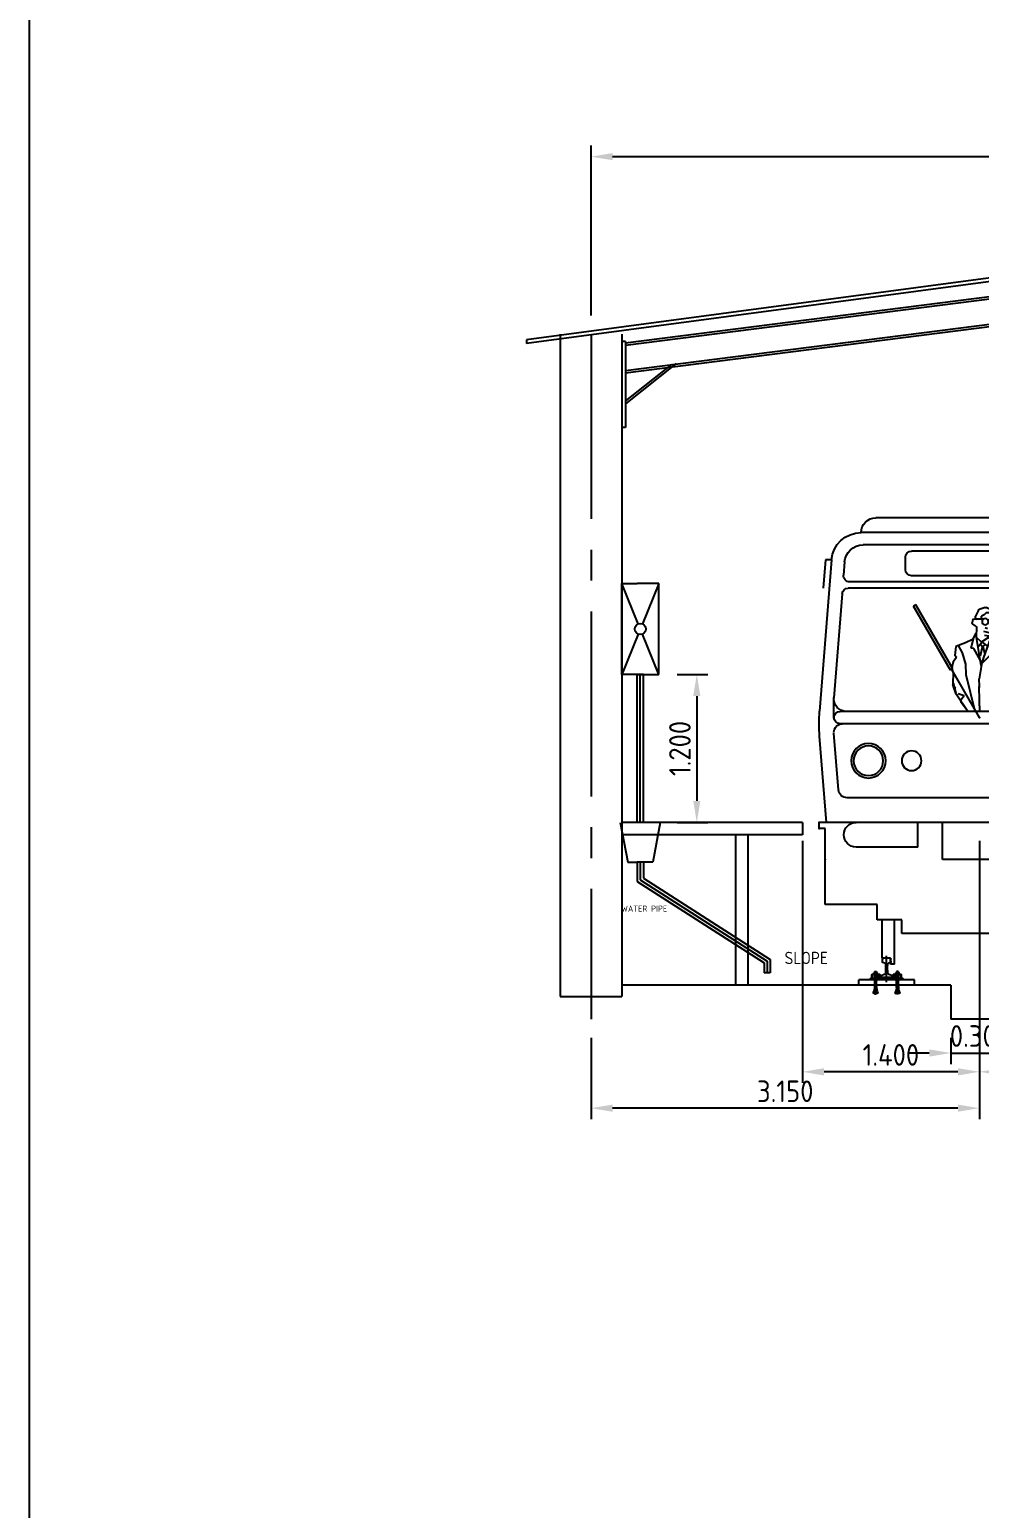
# Model space of a CAD drawing. Extents: x -17.4 to 61.4, y -22.6 to 16.1.
# Drawn here: x -17.44 to -9.74, y -3.27 to 8.72 of the extents above; entities that cross this region are included whole.
import ezdxf

# ---------------------------------------------------------------- set-up
doc = ezdxf.new("R2010")
doc.units = 0
doc.header["$LTSCALE"] = 2
for name, pattern in [('AXES', [2, 1.25, -0.25, 0.25, -0.25]), ('CACHE', [0.375, 0.25, -0.125]), ('CENTER2', [1.125, 0.75, -0.125, 0.125, -0.125])]:
    doc.linetypes.add(name, pattern=pattern)
doc.layers.get('0').update_dxf_attribs({"linetype": 'CONTINUOUS'})
for name, color, linetype in [('21', 7, 'CONTINUOUS'), ('22', 1, 'CONTINUOUS'), ('255', 7, 'CONTINUOUS'), ('26', 110, 'CONTINUOUS'), ('CHARPENTE-METAL', 80, 'CONTINUOUS')]:
    doc.layers.add(name, color=color, linetype=linetype)
doc.styles.add('DIM', font='isocp.shx')
doc.styles.get("Standard").update_dxf_attribs({"font": 'isocp.shx'})
doc.dimstyles.new('SYSTRA50', dxfattribs={"dimscale": 0.05, "dimtxt": 3.5, "dimasz": 3.5, "dimexe": 1.8, "dimexo": 3, "dimgap": 1, "dimtad": 1, "dimdec": 3, "dimzin": 0, "dimdsep": 46, "dimtxsty": 'Standard', "dimcen": 1, "dimclrd": 10, "dimclre": 10, "dimclrt": 50, "dimadec": 0, "dimazin": 0, "dimtfac": 1, "dimtdec": 3, "dimtix": 1, "dimtmove": 2, "dimatfit": 3, "dimfxl": 1, "dimtolj": 1, "dimtzin": 0, "dimarcsym": 0})

# ---------------------------------------------------------------- blocks, each defined once
blk = doc.blocks.new('*D16')
at = {"color": 10, "lineweight": -2, "transparency": 16777216}
for p, q in [((-12.889, 6.401), (-12.889, 7.779)), ((-12.714, 7.689), (4.236, 7.689)), ((4.411, 6.401), (4.411, 7.779))]:
    blk.add_line(p, q, dxfattribs=at)
at = {"color": 10, "transparency": 16777216}
for points in [[(-12.714, 7.718), (-12.714, 7.66), (-12.889, 7.689)], [(4.236, 7.718), (4.236, 7.66), (4.411, 7.689)]]:
    blk.add_solid(points, dxfattribs=at)
at = {"color": 50, "transparency": 16777216, "insert": (-4.239, 7.827), "char_height": 0.175, "attachment_point": 5}
blk.add_mtext('\\A1;CLEANING TRACKS ON CONCRETE SLAB', dxfattribs=at)
blk = doc.blocks.new('METRO_FACE')
at = {"color": 7, "linetype": 'Continuous'}
for p, q in [((-0.84, 3.57), (0.84, 3.57)), ((-0.96, 3.45), (0, 3.45)), ((-0.96, 3.45), (0, 3.45)), ((0, 3.45), (0.96, 3.45)), ((0, 3.45), (0.96, 3.45)), ((-0.943671, 3.35), (0.943671, 3.35)), ((-0.943671, 3.35), (0.943671, 3.35)), ((-0.6, 3.15), (-0.6, 3.25)), ((-0.55, 3.3), (0.55, 3.3)), ((0.6, 3.15), (0.6, 3.25)), ((-1.295993, 2.001997), (-1.199453, 3.228652)), ((-1.295993, 2.001997), (-1.199453, 3.228652)), ((-1.267603, 3), (-1.249607, 3.228652)), ((-1.267603, 3), (-1.249607, 3.228652)), ((-1.249607, 3.228652), (-1.199453, 3.228652)), ((-1.249607, 3.228652), (-1.199453, 3.228652)), ((-1.101696, 3.103923), (-1.093208, 3.211769)), ((1.093208, 3.211769), (1.101696, 3.103923)), ((1.199453, 3.228652), (1.295993, 2.001997)), ((1.199453, 3.228652), (1.249607, 3.228652)), ((1.199453, 3.228652), (1.295993, 2.001997)), ((1.199453, 3.228652), (1.249607, 3.228652)), ((1.249607, 3.228652), (1.267603, 3)), ((1.249607, 3.228652), (1.267603, 3)), ((-1.063655, 3), (1.063655, 3)), ((-1.05185, 3.05), (1.05185, 3.05)), ((-0.55, 3.1), (0.55, 3.1)), ((-1.18, 2.108977), (-1.113501, 2.953923)), ((1.113501, 2.953923), (1.18, 2.108977)), ((-0.149497, 2.760006), (-0.105562, 2.814755)), ((-0.149497, 2.760006), (-0.13596, 2.723116)), ((-0.139426, 2.772556), (-0.091036, 2.799676)), ((-0.102416, 2.817348), (-0.053898, 2.842851)), ((-0.091036, 2.799676), (-0.054149, 2.799676)), ((-0.054149, 2.799676), (-0.039534, 2.782277)), ((-0.045809, 2.843391), (0.003202, 2.82546)), ((-0.039534, 2.782277), (-0.017959, 2.773229)), ((-0.018655, 2.74887), (-0.017959, 2.773229)), ((0.00884, 2.820273), (0.031518, 2.771335)), ((0.023104, 2.746086), (0.031389, 2.762658)), ((0.21634, 2.344711), (0.51634, 2.864327)), ((0.21634, 2.344711), (0.51634, 2.864327)), ((0.23366, 2.334711), (0.53366, 2.854327)), ((0.23366, 2.334711), (0.53366, 2.854327)), ((0.51634, 2.864327), (0.53366, 2.854327)), ((0.51634, 2.864327), (0.53366, 2.854327)), ((-0.121658, 2.684145), (-0.095907, 2.606196)), ((-0.105137, 2.732199), (-0.069151, 2.742276)), ((-0.077812, 2.637515), (-0.035358, 2.64865)), ((-0.064589, 2.668834), (-0.046493, 2.677185)), ((-0.035358, 2.746782), (0.038415, 2.751654)), ((-0.018655, 2.74887), (0.024496, 2.746782)), ((0.023104, 2.746086), (0.043405, 2.749391)), ((0.024668, 2.683017), (0.027279, 2.602716)), ((0.02879, 2.691437), (0.054861, 2.71035)), ((0.054838, 2.741375), (0.058815, 2.720299)), ((-0.237076, 2.449578), (-0.222461, 2.523351)), ((-0.229534, 2.368174), (-0.218398, 2.529639)), ((-0.218398, 2.529639), (-0.152977, 2.549127)), ((-0.152977, 2.549127), (-0.124442, 2.576269)), ((-0.125834, 2.503193), (-0.125834, 2.573486)), ((-0.124442, 2.576269), (-0.091036, 2.583229)), ((-0.095907, 2.606196), (-0.04023, 2.615244)), ((-0.091036, 2.583229), (-0.062667, 2.611598)), ((-0.08818, 2.586085), (-0.057629, 2.503889)), ((-0.073636, 2.600628), (-0.020125, 2.563432)), ((-0.06707, 2.52929), (-0.020125, 2.563432)), ((-0.047189, 2.543559), (-0.033778, 2.529685)), ((-0.044862, 2.469303), (-0.030001, 2.525777)), ((-0.02254, 2.519799), (-0.005671, 2.446699)), ((-0.021717, 2.562274), (0.010576, 2.523376)), ((-0.019115, 2.529992), (-0.006602, 2.544068)), ((-0.018833, 2.5588), (0.027279, 2.602716)), ((-0.01496, 2.372812), (0.023712, 2.599319)), ((0.027975, 2.634731), (0.055814, 2.583925)), ((0.048798, 2.596729), (0.069734, 2.51224)), ((0.055814, 2.583925), (0.112188, 2.556782)), ((0.112188, 2.556782), (0.192224, 2.52616)), ((0.138635, 2.474658), (0.168577, 2.535207)), ((0.192224, 2.52616), (0.200576, 2.453083)), ((-0.253779, 2.292985), (-0.234292, 2.446794)), ((-0.125834, 2.503193), (-0.08686, 2.515024)), ((-0.105651, 2.47605), (-0.08686, 2.515024)), ((-0.105651, 2.47605), (-0.016567, 2.386269)), ((-0.057629, 2.503889), (-0.019351, 2.400189)), ((-0.019351, 2.400189), (-0.007519, 2.326416)), ((-0.008181, 2.412518), (0.044679, 2.510848)), ((0.044679, 2.510848), (0.069734, 2.51224)), ((0.110796, 2.38279), (0.138635, 2.474658)), ((0.185961, 2.438467), (0.200576, 2.453083)), ((0.185961, 2.438467), (0.213104, 2.402277)), ((0.213104, 2.402277), (0.224239, 2.356343)), ((-0.264219, 2.248443), (-0.251691, 2.288809)), ((-0.245541, 2.290921), (-0.229534, 2.368174)), ((-0.173047, 2.323607), (-0.170959, 2.379981)), ((-0.173047, 2.323607), (-0.162607, 2.263754)), ((-0.009493, 2.327783), (0.003034, 2.265146)), ((0, 1.95), (0.225, 2.339711)), ((0, 1.95), (0.225, 2.339711)), ((0.035393, 2), (0.108012, 2.297185)), ((0.108012, 2.297185), (0.110796, 2.38279)), ((0.2138, 2.319456), (0.224239, 2.356343)), ((0.2138, 2.319456), (0.216583, 2.219236)), ((0.21634, 2.344711), (0.23366, 2.334711)), ((0.21634, 2.344711), (0.23366, 2.334711)), ((-0.333816, 2.125256), (-0.32616, 2.17467)), ((-0.32616, 2.17467), (-0.305281, 2.212252)), ((-0.305281, 2.212252), (-0.276746, 2.242179)), ((-0.276746, 2.242179), (-0.264219, 2.248443)), ((-0.240556, 2.109248), (-0.185574, 2.181629)), ((-0.209241, 2), (-0.181592, 2.206107)), ((-0.185574, 2.181629), (-0.180702, 2.229651)), ((-0.180702, 2.229651), (-0.162607, 2.263754)), ((-0.000559, 2.088394), (0.000788, 2.201537)), ((-0.000446, 2.194853), (0.00025, 2.203901)), ((0.00025, 2.203901), (0.003034, 2.265146)), ((0.188162, 2.139871), (0.215305, 2.217124)), ((0.188858, 2.148223), (0.209737, 2.229651)), ((0.193616, 2.18583), (0.216583, 2.219236)), ((-1.18, 1.95), (-1.18, 2.108977)), ((-1.18, 1.95), (-1.18, 2.108977)), ((-0.37975, 2.038955), (-0.360263, 2.075842)), ((-0.37975, 2.038955), (-0.331032, 2.016684)), ((-0.360263, 2.075842), (-0.333816, 2.125256)), ((-0.331032, 2.016684), (-0.278138, 2.045219)), ((-0.278138, 2.045219), (-0.240556, 2.109248)), ((-0.003322, 2), (-0.000559, 2.088394)), ((0.092992, 2), (0.188162, 2.139871)), ((0.096294, 2.004853), (0.147796, 2.073058)), ((0.124133, 2.126648), (0.155452, 2.138479)), ((0.124133, 2.126648), (0.151276, 2.091849)), ((0.147796, 2.073058), (0.151276, 2.091849)), ((0.155452, 2.138479), (0.173547, 2.141959)), ((1.18, 1.95), (1.18, 2.108977)), ((1.18, 1.95), (1.18, 2.108977)), ((-1.13, 2), (-0.65, 2)), ((-1.13, 2), (-0.65, 2)), ((-0.65, 2), (-0.25, 2)), ((-0.65, 2), (-0.25, 2)), ((-0.41129, 2), (-0.372094, 2.034084)), ((-0.41129, 2), (0.092992, 2)), ((-0.347039, 2), (-0.347039, 2.021556)), ((-0.25, 2), (0, 2)), ((-0.25, 2), (0, 2)), ((0, 2), (1.13, 2)), ((0, 2), (1.13, 2)), ((-1.179784, 1.824508), (-1.143581, 1.364508)), ((-1.179784, 1.824508), (-1.143581, 1.364508)), ((-1.11, 1.9), (0, 1.9)), ((-1.11, 1.9), (0, 1.9)), ((0, 1.9), (1.13, 1.9)), ((0, 1.9), (1.13, 1.9)), ((1.143581, 1.364508), (1.179784, 1.824508)), ((1.143581, 1.364508), (1.179784, 1.824508)), ((-1.295993, 1.798003), (-1.241058, 1.1)), ((-1.295993, 1.798003), (-1.241058, 1.1)), ((1.241058, 1.1), (1.295993, 1.798003)), ((1.241058, 1.1), (1.295993, 1.798003)), ((-1.073797, 1.3), (0, 1.3)), ((-1.073797, 1.3), (0, 1.3)), ((0, 1.3), (1.073797, 1.3)), ((0, 1.3), (1.073797, 1.3)), ((-1.3, 1.05), (-1.3, 1.1)), ((-1.3, 1.1), (0, 1.1)), ((-1.3, 1.05), (-1.3, 1.1)), ((-1.3, 1.1), (0, 1.1)), ((-1, 1.1), (-0.5, 1.1)), ((-1, 1.1), (-0.5, 1.1)), ((-1, 1.1), (-0.5, 1.1)), ((-1, 1.1), (-0.5, 1.1)), ((-0.5, 0.9), (-0.5, 1.1)), ((-0.5, 0.9), (-0.5, 1.1)), ((-0.3, 0.8), (-0.3, 1.1)), ((-0.3, 1.1), (0.3, 1.1)), ((-0.3, 0.8), (-0.3, 1.1)), ((-0.3, 1.1), (0.3, 1.1)), ((0, 1.1), (1.3, 1.1)), ((0, 1.1), (1.3, 1.1)), ((0.3, 0.8), (0.3, 1.1)), ((0.3, 0.8), (0.3, 1.1)), ((0.5, 0.9), (0.5, 1.1)), ((0.5, 1.1), (1, 1.1)), ((0.5, 1.1), (1, 1.1)), ((0.5, 0.9), (0.5, 1.1)), ((0.5, 1.1), (1, 1.1)), ((0.5, 1.1), (1, 1.1)), ((1.3, 1.05), (1.3, 1.1)), ((1.3, 1.05), (1.3, 1.1)), ((-1.3, 1.05), (-1.25, 1.05)), ((-1.3, 1.05), (-1.25, 1.05)), ((-1.25, 0.8), (-1.25, 1.05)), ((-1.25, 0.8), (-1.25, 1.05)), ((1.25, 1.05), (1.3, 1.05)), ((1.25, 0.8), (1.25, 1.05)), ((1.25, 1.05), (1.3, 1.05)), ((1.25, 0.8), (1.25, 1.05)), ((-1, 0.9), (-0.5, 0.9)), ((-1, 0.9), (-0.5, 0.9)), ((0.5, 0.9), (1, 0.9)), ((0.5, 0.9), (1, 0.9)), ((-1.25, 0.435), (-1.25, 0.8)), ((-1.25, 0.435), (-1.25, 0.8)), ((-0.3, 0.8), (0, 0.8)), ((-0.3, 0.8), (0, 0.8)), ((0, 0.8), (0.3, 0.8)), ((0, 0.8), (0.3, 0.8)), ((1.25, 0.435), (1.25, 0.8)), ((1.25, 0.435), (1.25, 0.8)), ((-1.25, 0.435), (-0.83, 0.435)), ((-1.25, 0.435), (-0.83, 0.435)), ((-0.83, 0.31), (-0.83, 0.435)), ((-0.83, 0.31), (-0.83, 0.435)), ((0.83, 0.31), (0.83, 0.435)), ((0.83, 0.435), (1.25, 0.435)), ((0.83, 0.31), (0.83, 0.435)), ((0.83, 0.435), (1.25, 0.435)), ((-0.83, 0.31), (-0.63, 0.31)), ((-0.83, 0.31), (-0.63, 0.31)), ((-0.79, 0), (-0.79, 0.31)), ((-0.79, 0), (-0.79, 0.31)), ((-0.69, -0.05), (-0.69, 0.31)), ((-0.69, -0.05), (-0.69, 0.31)), ((-0.63, 0.2), (-0.63, 0.31)), ((-0.63, 0.2), (-0.63, 0.31)), ((0.63, 0.2), (0.63, 0.31)), ((0.63, 0.31), (0.83, 0.31)), ((0.63, 0.2), (0.63, 0.31)), ((0.63, 0.31), (0.83, 0.31)), ((0.69, -0.05), (0.69, 0.31)), ((0.69, -0.05), (0.69, 0.31)), ((0.79, 0), (0.79, 0.31)), ((0.79, 0), (0.79, 0.31)), ((-0.63, 0.2), (0, 0.2)), ((-0.63, 0.2), (0, 0.2)), ((0, 0.2), (0.63, 0.2)), ((0, 0.2), (0.63, 0.2)), ((-0.79, 0), (-0.72, 0)), ((-0.79, 0), (-0.72, 0)), ((-0.72, -0.05), (-0.72, 0)), ((-0.72, -0.05), (-0.72, 0)), ((0.72, -0.05), (0.72, 0)), ((0.72, 0), (0.79, 0)), ((0.72, -0.05), (0.72, 0)), ((0.72, 0), (0.79, 0)), ((-0.72, -0.05), (-0.69, -0.05)), ((-0.72, -0.05), (-0.69, -0.05)), ((0.69, -0.05), (0.72, -0.05)), ((0.69, -0.05), (0.72, -0.05))]:
    blk.add_line(p, q, dxfattribs=at)
for centre, radius in [((-0.114699, 2.707808), 0.026198), ((-0.047189, 2.727991), 0.026198), ((-0.9, 1.6), 0.14), ((-0.9, 1.6), 0.14), ((-0.9, 1.6), 0.12), ((-0.9, 1.6), 0.12), ((-0.55, 1.6), 0.08), ((-0.55, 1.6), 0.08), ((0.55, 1.6), 0.08), ((0.55, 1.6), 0.08), ((0.9, 1.6), 0.14), ((0.9, 1.6), 0.14), ((0.9, 1.6), 0.12), ((0.9, 1.6), 0.12)]:
    blk.add_circle(centre, radius, dxfattribs=at)
for centre, radius, start, end in [((-0.84, 3.45), 0.12, 90, 180), ((-0.84, 3.45), 0.12, 90, 180), ((0.84, 3.45), 0.12, 0, 90), ((0.84, 3.45), 0.12, 0, 90), ((-0.96, 3.209807), 0.240193, 90, 175.5), ((-0.96, 3.209807), 0.240193, 90, 175.5), ((0.96, 3.209807), 0.240193, 4.5, 90), ((0.96, 3.209807), 0.240193, 4.5, 90), ((-0.943671, 3.2), 0.15, 90, 175.5), ((-0.943671, 3.2), 0.15, 90, 175.5), ((-0.55, 3.25), 0.05, 90, 180), ((0.55, 3.25), 0.05, 0, 90), ((0.943671, 3.2), 0.15, 4.5, 90), ((0.943671, 3.2), 0.15, 4.5, 90), ((-0.55, 3.15), 0.05, 180, 270), ((0.55, 3.15), 0.05, 270, 0), ((-1.063655, 2.95), 0.05, 90, 175.5), ((-1.05185, 3.1), 0.05, 175.5, 270), ((1.05185, 3.1), 0.05, 270, 4.5), ((1.063655, 2.95), 0.05, 4.5, 90), ((-0.097763, 2.808497), 0.01, 117.728257, 141.254033), ((-0.049245, 2.834), 0.01, 69.904769, 117.728257), ((-0.000233, 2.816068), 0.01, 24.863697, 69.904769), ((0.022445, 2.76713), 0.01, 333.434949, 24.863697), ((0.034663, 2.683342), 0.01, 125.960517, 181.862621), ((0.045012, 2.739521), 0.01, 10.684912, 99.246113), ((0.048989, 2.718445), 0.01, 305.960517, 10.684912), ((-0.026589, 2.536636), 0.01, 224.028978, 318.366461), ((-0.012797, 2.522048), 0.01, 138.366461, 192.994617), ((-1.080403, 2.1), 0.1, 180, 265.011825), ((-1.080403, 2.1), 0.1, 180, 265.011825), ((1.080403, 2.1), 0.1, 274.988175, 0), ((1.080403, 2.1), 0.1, 274.988175, 0), ((0, 1.9), 1.3, 175.5, 180), ((0, 1.9), 1.3, 175.5, 180), ((-1.13, 1.95), 0.05, 90, 270), ((-1.13, 1.95), 0.05, 90, 270), ((1.13, 1.95), 0.05, 270, 90), ((1.13, 1.95), 0.05, 270, 90), ((0, 1.9), 1.3, 0, 4.5), ((0, 1.9), 1.3, 0, 4.5), ((0, 1.9), 1.3, 180, 184.5), ((0, 1.9), 1.3, 180, 184.5), ((-1.11, 1.83), 0.07, 90, 184.5), ((-1.11, 1.83), 0.07, 90, 184.5), ((1.11, 1.83), 0.07, 0, 90), ((1.11, 1.83), 0.07, 0, 90), ((0, 1.9), 1.3, 355.5, 0), ((0, 1.9), 1.3, 355.5, 0), ((-1.073797, 1.37), 0.07, 184.5, 270), ((-1.073797, 1.37), 0.07, 184.5, 270), ((1.073797, 1.37), 0.07, 270, 355.5), ((1.073797, 1.37), 0.07, 270, 355.5), ((-1, 1), 0.1, 90, 270), ((-1, 1), 0.1, 90, 270), ((1, 1), 0.1, 270, 90), ((1, 1), 0.1, 270, 90)]:
    blk.add_arc(centre, radius, start, end, dxfattribs=at)
at = {"color": 7}
for p in [(0.225, 2.339711), (0.225, 2.339711), (-1.18, 2.108977), (-1.18, 2.108977), (1.18, 2.108977), (1.18, 2.108977), (-1.18, 1.95), (-1.18, 1.95), (0, 1.95), (0, 1.95), (1.18, 1.95), (1.18, 1.95), (-1.3, 1.1), (-1.3, 1.1), (1.3, 1.1), (1.3, 1.1), (1.3, 1.1), (1.3, 1.1), (1.3, 1.05), (1.3, 1.05), (-1.25, 0.8), (-1.25, 0.8), (1.25, 0.8), (1.25, 0.8)]:
    blk.add_point(p, dxfattribs=at)
blk = doc.blocks.new('A$C58044079')
at = {"color": 7, "xscale": 0.2, "yscale": 0.2, "zscale": 0.2}
blk.add_blockref('METRO_FACE', (0.26, 0.01), dxfattribs=at)
blk = doc.blocks.new('A$C2A60368F')
at = {"xscale": 5, "yscale": 5, "zscale": 5}
blk.add_blockref('A$C58044079', (-1.778, 0.189), dxfattribs=at)
blk = doc.blocks.new('*D43')
at = {"color": 10, "lineweight": -2, "transparency": 16777216}
for p, q in [((-9.971, 0.544), (-9.971, 0.33)), ((-9.507, 0.544), (-9.507, 0.33)), ((-10.146, 0.42), (-10.321, 0.42)), ((-9.971, 0.42), (-9.507, 0.42)), ((-9.332, 0.42), (-9.157, 0.42))]:
    blk.add_line(p, q, dxfattribs=at)
at = {"color": 10, "transparency": 16777216}
for points in [[(-10.146, 0.45), (-10.146, 0.391), (-9.971, 0.42)], [(-9.332, 0.45), (-9.332, 0.391), (-9.507, 0.42)]]:
    blk.add_solid(points, dxfattribs=at)
at = {"color": 50, "transparency": 16777216, "insert": (-9.739, 0.558), "char_height": 0.175, "attachment_point": 5}
blk.add_mtext('\\A1;0.300', dxfattribs=at)
blk = doc.blocks.new('*D42')
at = {"color": 10, "lineweight": -2, "transparency": 16777216}
for p, q in [((-9.739, 2.14), (-9.739, 0.178)), ((-8.304, 2.14), (-8.304, 0.178)), ((-9.564, 0.268), (-8.479, 0.268))]:
    blk.add_line(p, q, dxfattribs=at)
at = {"color": 10, "transparency": 16777216}
for points in [[(-9.564, 0.297), (-9.564, 0.238), (-9.739, 0.268)], [(-8.479, 0.297), (-8.479, 0.238), (-8.304, 0.268)]]:
    blk.add_solid(points, dxfattribs=at)
at = {"color": 50, "transparency": 16777216, "insert": (-9.022, 0.405), "char_height": 0.175, "attachment_point": 5}
blk.add_mtext('\\A1;1.400', dxfattribs=at)
blk = doc.blocks.new('*D41')
at = {"color": 10, "lineweight": -2, "transparency": 16777216}
for p, q in [((-11.174, 2.14), (-11.174, 0.178)), ((-9.739, 2.14), (-9.739, 0.178)), ((-9.914, 0.268), (-10.999, 0.268))]:
    blk.add_line(p, q, dxfattribs=at)
at = {"color": 10, "transparency": 16777216}
for points in [[(-10.999, 0.297), (-10.999, 0.238), (-11.174, 0.268)], [(-9.914, 0.297), (-9.914, 0.238), (-9.739, 0.268)]]:
    blk.add_solid(points, dxfattribs=at)
at = {"color": 50, "transparency": 16777216, "insert": (-10.457, 0.405), "char_height": 0.175, "attachment_point": 5}
blk.add_mtext('\\A1;1.400', dxfattribs=at)
blk = doc.blocks.new('*D40')
at = {"color": 10, "lineweight": -2, "transparency": 16777216}
for p, q in [((-12.889, 0.544), (-12.889, -0.117)), ((-9.739, 0.544), (-9.739, -0.117)), ((-9.914, -0.027), (-12.714, -0.027))]:
    blk.add_line(p, q, dxfattribs=at)
at = {"color": 10, "transparency": 16777216}
for points in [[(-12.714, 0.002), (-12.714, -0.056), (-12.889, -0.027)], [(-9.914, 0.002), (-9.914, -0.056), (-9.739, -0.027)]]:
    blk.add_solid(points, dxfattribs=at)
at = {"color": 50, "transparency": 16777216, "insert": (-11.314, 0.11), "char_height": 0.175, "attachment_point": 5}
blk.add_mtext('\\A1;3.150', dxfattribs=at)
blk = doc.blocks.new('ROND_PLATE')
at = {"linetype": 'Continuous'}
for p, q in [((-25, 28.999989), (25, 28.999989)), ((-25, 25.999989), (-25, 28.999989)), ((-25, 25.999989), (25, 25.999989)), ((25, 25.999989), (25, 28.999989))]:
    blk.add_line(p, q, dxfattribs=at)
blk = doc.blocks.new('SEM_CAN_148X9')
at = {"linetype": 'Continuous'}
for p, q in [((-70, 9), (-49, 9)), ((-70, 0), (-70, 9)), ((-70, 0), (-60, 0)), ((-60, 0), (-59.5, 4)), ((-59.5, 4), (-56.5, 4)), ((-56.5, 4), (-56, 0)), ((-56, 0), (-38, 0)), ((-49, 9), (-48.5, 5)), ((-48.5, 5), (-45.5, 5)), ((-45.5, 5), (-45, 9)), ((-45, 9), (-27, 9)), ((-38, 0), (-37.5, 4)), ((-37.5, 4), (-34.5, 4)), ((-34.5, 4), (-34, 0)), ((-34, 0), (-16, 0)), ((-27, 9), (-26.5, 5)), ((-26.5, 5), (-23.5, 5)), ((-23.5, 5), (-23, 9)), ((-23, 9), (-5, 9)), ((-16, 0), (-15.5, 4)), ((-15.5, 4), (-12.5, 4)), ((-12.5, 4), (-12, 0)), ((-12, 0), (6, 0)), ((-5, 9), (-4.5, 5)), ((-4.5, 5), (-1.5, 5)), ((-1.5, 5), (-1, 9)), ((-1, 9), (17, 9)), ((6, 0), (6.5, 4)), ((6.5, 4), (9.5, 4)), ((9.5, 4), (10, 0)), ((10, 0), (28, 0)), ((17, 9), (17.5, 5)), ((17.5, 5), (20.5, 5)), ((20.5, 5), (21, 9)), ((21, 9), (39, 9)), ((28, 0), (28.5, 4)), ((28.5, 4), (31.5, 4)), ((31.5, 4), (32, 0)), ((32, 0), (50, 0)), ((39, 9), (39.5, 5)), ((39.5, 5), (42.5, 5)), ((42.5, 5), (43, 9)), ((43, 9), (61, 9)), ((50, 0), (50.5, 4)), ((50.5, 4), (53.5, 4)), ((53.5, 4), (54, 0)), ((54, 0), (70, 0)), ((61, 9), (61.5, 5)), ((61.5, 5), (64.5, 5)), ((64.5, 5), (65, 9)), ((65, 9), (70, 9)), ((70, 0), (70, 9))]:
    blk.add_line(p, q, dxfattribs=at)
blk.add_lwpolyline([(-34.5, 4), (-37.5, 4), (-38, 0), (-56, 0), (-56.5, 4), (-59.5, 4), (-60, 0), (-70, 0), (-70, 9), (-49, 9), (-48.5, 5), (-45.5, 5), (-45, 9), (-27, 9), (-26.5, 5), (-23.5, 5), (-23, 9), (-5, 9), (-4.5, 5), (-1.5, 5), (-1, 9), (17, 9), (17.5, 5), (20.5, 5), (21, 9), (39, 9), (39.5, 5), (42.5, 5), (43, 9), (61, 9), (61.5, 5), (64.5, 5), (65, 9), (70, 9), (70, 0), (54, 0), (53.5, 4), (50.5, 4), (50, 0), (32, 0), (31.5, 4), (28.5, 4), (28, 0), (10, 0), (9.5, 4), (6.5, 4), (6, 0), (-12, 0), (-12.5, 4), (-15.5, 4), (-16, 0), (-34, 0)], close=True, dxfattribs=at)
blk = doc.blocks.new('R_UIC_54')
at = {"linetype": 'Continuous'}
for p, q in [((-35.989311, 124.913779), (-34.993588, 144.828242)), ((-34.016401, 121.943902), (-15.301628, 115.152668)), ((15.301628, 115.152668), (34.016401, 121.943902)), ((34.993588, 144.828242), (35.989311, 124.913779)), ((-70, 2), (-70, 8.285037)), ((-68, 0), (-5, 0)), ((-67.298511, 11.270149), (-48.76742, 13.123258)), ((-43.922633, 14.228133), (-20.020715, 22.91974)), ((-5, 0), (0, 0)), ((0, 0), (5, 0)), ((5, 0), (68, 0)), ((20.020715, 22.91974), (43.922633, 14.228133)), ((48.76742, 13.123258), (67.298511, 11.270149)), ((70, 2), (70, 8.285037))]:
    blk.add_line(p, q, dxfattribs=at)
for centre, radius, start, end in [((-32.993054, 124.763966), 3, 177.137595, 250.055133), ((-22.009808, 144.179053), 13, 102.974918, 177.137595), ((-6.966667, 78.889667), 80, 91.81467, 102.974918), ((0, -141), 300, 90, 91.81467), ((0, -141), 300, 88.18533, 90), ((6.966667, 78.889667), 80, 77.025082, 88.18533), ((22.009808, 144.179053), 13, 2.862405, 77.025082), ((32.993054, 124.763966), 3, 289.944867, 2.862405), ((-67, 8.285037), 3, 95.710593, 180), ((-68, 2), 2, 180, 270), ((-50.757495, 33.024002), 20, 275.710593, 289.983107), ((-25.488604, 37.956435), 16, 289.983107, 355.541855), ((-18.030554, 107.632498), 8, 25.524228, 70.055133), ((-30.664199, 101.6), 22, 2.995836, 25.524228), ((-516, 76.2), 508, 355.541855, 2.995836), ((516, 76.2), 508, 177.004164, 184.458145), ((30.664199, 101.6), 22, 154.475772, 177.004164), ((25.488604, 37.956435), 16, 184.458145, 250.016893), ((18.030554, 107.632498), 8, 109.944867, 154.475772), ((50.757495, 33.024002), 20, 250.016893, 264.289407), ((67, 8.285037), 3, 0, 84.289407), ((68, 2), 2, 270, 0)]:
    blk.add_arc(centre, radius, start, end, dxfattribs=at)
blk = doc.blocks.new('ISOL_TIG_SCEL')
at = {"linetype": 'Continuous'}
for p, q in [((-14.545455, 0), (14.545455, 0)), ((-14.545455, -2.181818), (-14.545455, 0)), ((-8, 63.666667), (-6.666667, 65)), ((-8, 63.666667), (8, 63.666667)), ((-8, 57.920004), (-8, 63.666667)), ((-8, 0), (-8, 43.999994)), ((-8, 18.333333), (8, 18.333333)), ((-8, 17), (-6.666667, 18.333333)), ((-6.666667, 65), (6.666667, 65)), ((6.666667, 65), (8, 63.666667)), ((6.666667, 18.333333), (8, 17)), ((8, 57.920004), (8, 63.666667)), ((8, 0), (8, 43.999994)), ((14.545455, -2.181818), (14.545455, 0)), ((-20.738951, -107.901092), (-8, -115)), ((-14.545455, -2.181818), (14.545455, -2.181818)), ((-8, -53.419049), (-8, -2.181818)), ((8, -53.419049), (8, -2.181818)), ((8, -115), (21.976391, -107.211516))]:
    blk.add_line(p, q, dxfattribs=at)
for centre, radius, start, end in [((-130.874079, -53.419049), 122.874079, 333.679152, 0), ((118.506671, -53.419049), 126.506671, 180, 209.129176), ((-118.506671, -53.419049), 126.506671, 330.870824, 339.514736), ((118.506671, -53.419049), 110.506671, 180, 209.129176)]:
    blk.add_arc(centre, radius, start, end, dxfattribs=at)
at = {"linetype": 'CACHE'}
blk.add_arc((-118.506671, -53.419049), 126.506671, 339.514736, 0, dxfattribs=at)
blk = doc.blocks.new('*D51')
at = {"color": 10, "lineweight": -2, "transparency": 16777216}
for p, q in [((-12.189, 3.49), (-11.941, 3.49)), ((-12.031, 3.315), (-12.031, 2.465)), ((-12.189, 2.29), (-11.941, 2.29))]:
    blk.add_line(p, q, dxfattribs=at)
at = {"color": 10, "transparency": 16777216}
for points in [[(-12.06, 3.315), (-12.002, 3.315), (-12.031, 3.49)], [(-12.06, 2.465), (-12.002, 2.465), (-12.031, 2.29)]]:
    blk.add_solid(points, dxfattribs=at)
at = {"color": 50, "transparency": 16777216, "insert": (-12.168, 2.89), "char_height": 0.175, "attachment_point": 5, "rotation": 90}
blk.add_mtext('\\A1;1.200', dxfattribs=at)

msp = doc.modelspace()

# ---------------------------------------------------------------- linework, layer by layer
at = {"linetype": 'Continuous'}
for p, q in [((-13.1391, 6.2508), (-13.1391, 0.8791)), ((-12.6391, 6.2508), (-12.6391, 0.8791))]:
    msp.add_line(p, q, dxfattribs=at)
at = {"color": 1, "linetype": 'CENTER2'}
msp.add_line((-12.8891, 6.2508), (-12.8891, 0.6936), dxfattribs=at)
for p, q in [((-12.5062, 3.9005), (-12.6391, 4.2274)), ((-12.6391, 4.2274), (-12.5141, 4.2274)), ((-12.6391, 3.4899), (-12.6391, 4.2274)), ((-12.3391, 4.2274), (-12.5141, 4.2274)), ((-12.3391, 4.2274), (-12.4721, 3.9005)), ((-12.3391, 3.4899), (-12.3391, 4.2274)), ((-12.5062, 3.8167), (-12.6391, 3.4899)), ((-12.3391, 3.4899), (-12.4721, 3.8167)), ((-12.4641, 3.4899), (-12.6391, 3.4899)), ((-12.5141, 3.4899), (-12.3391, 3.4899)), ((-12.5141, 2.2899), (-12.5141, 3.4899)), ((-12.4891, 2.2899), (-12.4891, 3.4899)), ((-12.4641, 2.2899), (-12.4641, 3.4899)), ((-12.6513, 2.2899), (-12.5917, 1.9678)), ((-11.1741, 2.2899), (-12.6391, 2.2899)), ((-12.327, 2.2899), (-12.3865, 1.9678)), ((-11.1741, 2.2899), (-11.1741, 2.1899)), ((-11.1741, 2.1899), (-12.6391, 2.1899)), ((-11.7164, 2.1899), (-11.7164, 0.9708)), ((-11.6164, 2.1899), (-11.6164, 0.9708)), ((-12.5917, 1.9678), (-12.5141, 1.9678)), ((-12.5141, 1.9678), (-12.5141, 1.8116)), ((-12.3865, 1.9678), (-12.5141, 1.9678)), ((-12.4891, 1.9678), (-12.4891, 1.8252)), ((-12.4641, 1.9678), (-12.4641, 1.8389)), ((-12.5141, 1.8116), (-11.4848, 1.1509)), ((-12.4891, 1.8252), (-11.4598, 1.1646)), ((-12.4641, 1.8389), (-11.4348, 1.1782)), ((-11.4848, 1.1509), (-11.4848, 1.0696)), ((-11.4598, 1.1646), (-11.4598, 1.0696)), ((-11.4348, 1.1782), (-11.4348, 1.0696)), ((-10.7166, 0.9708), (-12.6391, 0.9708)), ((-11.4348, 1.0696), (-11.4848, 1.0696)), ((-9.9709, 0.9708), (-9.9709, 0.6936)), ((-13.1391, 0.8791), (-12.6391, 0.8791)), ((-9.5074, 0.6936), (-9.9709, 0.6936))]:
    msp.add_line(p, q)
msp.add_lwpolyline([(-17.442, 16.0894), (61.3952, 16.0894), (61.3952, -22.6349), (-17.442, -22.6349)], close=True)
msp.add_lwpolyline([(-11.4921, 1.0363, 0, 0, 0), (-10.9545, 1.0363, 0.1, 0, 0), (-10.7971, 1.0363, 0, 0, 0)], format="xyseb")
msp.add_circle((-12.4891, 3.8586), 0.0452)
at = {"layer": '21', "linetype": 'AXES'}
for p, q in [((-10.4916, 0.9954), (-10.4916, 1.2083)), ((-10.5806, 0.8932), (-10.5806, 1.087)), ((-10.4026, 0.8945), (-10.4026, 1.0883))]:
    msp.add_line(p, q, dxfattribs=at)
at = {"layer": '22', "linetype": 'Continuous'}
for p, q in [((-10.2666, 1.0142), (-10.7166, 1.0142)), ((-10.7166, 0.9708), (-10.7166, 1.0142)), ((-10.7166, 0.9708), (-10.7166, 1.0142)), ((-9.9709, 0.9708), (-10.7166, 0.9708)), ((-10.6216, 1.0142), (-10.6216, 1.0242)), ((-10.5886, 1.0242), (-10.6216, 1.0242)), ((-10.6106, 1.0292), (-10.6106, 1.0552)), ((-10.5966, 1.0582), (-10.6076, 1.0582)), ((-10.5886, 1.0261), (-10.6051, 1.0243)), ((-10.5925, 1.0721), (-10.5944, 1.0711)), ((-10.5944, 1.0612), (-10.5944, 1.0711)), ((-10.5925, 1.0601), (-10.5944, 1.0612)), ((-10.5806, 1.0721), (-10.5925, 1.0721)), ((-10.5806, 1.0601), (-10.5925, 1.0601)), ((-10.5896, 1.0242), (-10.5896, 1.0582)), ((-10.5896, 1.0142), (-10.5896, 1.0242)), ((-10.5876, 1.0612), (-10.5876, 1.0711)), ((-10.5687, 1.0721), (-10.5806, 1.0721)), ((-10.5687, 1.0601), (-10.5806, 1.0601)), ((-10.5737, 1.0612), (-10.5737, 1.0711)), ((-10.5616, 1.0292), (-10.5726, 1.028)), ((-10.4106, 1.0242), (-10.5726, 1.0242)), ((-10.5716, 1.0242), (-10.5716, 1.0582)), ((-10.5716, 1.0142), (-10.5716, 1.0242)), ((-10.5668, 1.0711), (-10.5687, 1.0721)), ((-10.5668, 1.0612), (-10.5687, 1.0601)), ((-10.5668, 1.0612), (-10.5668, 1.0711)), ((-10.5486, 1.0582), (-10.5646, 1.0582)), ((-10.5616, 1.0292), (-10.5616, 1.0424)), ((-10.5483, 1.0456), (-10.5598, 1.0444)), ((-10.5456, 1.0485), (-10.5456, 1.0552)), ((-10.4376, 1.0485), (-10.4376, 1.0552)), ((-10.4234, 1.0444), (-10.4349, 1.0456)), ((-10.4186, 1.0582), (-10.4346, 1.0582)), ((-10.4216, 1.0292), (-10.4216, 1.0424)), ((-10.4106, 1.028), (-10.4216, 1.0292)), ((-10.4145, 1.0721), (-10.4164, 1.0711)), ((-10.4164, 1.0612), (-10.4164, 1.0711)), ((-10.4145, 1.0601), (-10.4164, 1.0612)), ((-10.4026, 1.0721), (-10.4145, 1.0721)), ((-10.4026, 1.0601), (-10.4145, 1.0601)), ((-10.4116, 1.0242), (-10.4116, 1.0582)), ((-10.4116, 1.0142), (-10.4116, 1.0242)), ((-10.4096, 1.0612), (-10.4096, 1.0711)), ((-10.3907, 1.0721), (-10.4026, 1.0721)), ((-10.3907, 1.0601), (-10.4026, 1.0601)), ((-10.3957, 1.0612), (-10.3957, 1.0711)), ((-10.3782, 1.0243), (-10.3946, 1.0261)), ((-10.3616, 1.0242), (-10.3946, 1.0242)), ((-10.3936, 1.0242), (-10.3936, 1.0582)), ((-10.3936, 1.0142), (-10.3936, 1.0242)), ((-10.3888, 1.0711), (-10.3907, 1.0721)), ((-10.3888, 1.0612), (-10.3907, 1.0601)), ((-10.3888, 1.0612), (-10.3888, 1.0711)), ((-10.3756, 1.0582), (-10.3866, 1.0582)), ((-10.3726, 1.0292), (-10.3726, 1.0552)), ((-10.3616, 1.0142), (-10.3616, 1.0242)), ((-10.2666, 0.9708), (-10.2666, 1.0142))]:
    msp.add_line(p, q, dxfattribs=at)
for points in [[(-10.6051, 1.0243), (-10.5896, 1.026), (-10.5896, 1.0582), (-10.6076, 1.0582), (-10.6088, 1.058), (-10.6098, 1.0573), (-10.6104, 1.0564), (-10.6106, 1.0552), (-10.6106, 1.0292), (-10.6104, 1.0276), (-10.6095, 1.0261), (-10.6083, 1.025), (-10.6067, 1.0244)], [(-10.5716, 1.0582), (-10.5486, 1.0582), (-10.5475, 1.058), (-10.5465, 1.0573), (-10.5459, 1.0564), (-10.5456, 1.0552), (-10.5456, 1.0485), (-10.5458, 1.0475), (-10.5464, 1.0465), (-10.5473, 1.0459), (-10.5483, 1.0456), (-10.5598, 1.0444), (-10.5607, 1.0441), (-10.5614, 1.0434), (-10.5616, 1.0424), (-10.5616, 1.0292), (-10.5716, 1.0281)], [(-10.4116, 1.0582), (-10.4346, 1.0582), (-10.4358, 1.058), (-10.4368, 1.0573), (-10.4374, 1.0564), (-10.4376, 1.0552), (-10.4376, 1.0485), (-10.4374, 1.0475), (-10.4369, 1.0465), (-10.436, 1.0459), (-10.4349, 1.0456), (-10.4234, 1.0444), (-10.4225, 1.0441), (-10.4219, 1.0434), (-10.4216, 1.0424), (-10.4216, 1.0292), (-10.4116, 1.0281)], [(-10.3782, 1.0243), (-10.3936, 1.026), (-10.3936, 1.0582), (-10.3756, 1.0582), (-10.3745, 1.058), (-10.3735, 1.0573), (-10.3729, 1.0564), (-10.3726, 1.0552), (-10.3726, 1.0292), (-10.3729, 1.0276), (-10.3737, 1.0261), (-10.375, 1.025), (-10.3765, 1.0244)]]:
    msp.add_lwpolyline(points, close=True, dxfattribs=at)
for centre, radius, start, end in [((-10.6076, 1.0552), 0.003, 90, 180), ((-10.6056, 1.0292), 0.005, 180, 276.52498), ((-10.591, 1.0661), 0.006, 55.80993, 125.09963), ((-10.591, 1.0661), 0.006, 234.90037, 304.19007), ((-10.5806, 1.0481), 0.024, 73.09624, 106.90376), ((-10.5806, 1.0841), 0.024, 253.09624, 286.90376), ((-10.5703, 1.0661), 0.006, 54.90037, 124.19007), ((-10.5703, 1.0661), 0.006, 235.80993, 305.09963), ((-10.5596, 1.0424), 0.002, 95.71059, 180), ((-10.5486, 1.0552), 0.003, 0, 90), ((-10.5486, 1.0485), 0.003, 275.71059, 0), ((-10.4346, 1.0552), 0.003, 90, 180), ((-10.4346, 1.0485), 0.003, 180, 264.28941), ((-10.4236, 1.0424), 0.002, 0, 84.28941), ((-10.413, 1.0661), 0.006, 55.80993, 125.09963), ((-10.413, 1.0661), 0.006, 234.90037, 304.19007), ((-10.4026, 1.0481), 0.024, 73.09624, 106.90376), ((-10.4026, 1.0841), 0.024, 253.09624, 286.90376), ((-10.3923, 1.0661), 0.006, 54.90037, 124.19007), ((-10.3923, 1.0661), 0.006, 235.80993, 305.09963), ((-10.3776, 1.0292), 0.005, 263.47502, 0), ((-10.3756, 1.0552), 0.003, 0, 90)]:
    msp.add_arc(centre, radius, start, end, dxfattribs=at)
at = {"layer": '26', "linetype": 'Continuous'}
for points in [[(-10.6216, 1.0142), (-10.6216, 1.0242), (-10.5896, 1.0242), (-10.5896, 1.0142)], [(-10.4116, 1.0142), (-10.5716, 1.0142), (-10.5716, 1.0242), (-10.4116, 1.0242)], [(-10.3936, 1.0142), (-10.3936, 1.0242), (-10.3616, 1.0242), (-10.3616, 1.0142)]]:
    msp.add_lwpolyline(points, close=True, dxfattribs=at)
at = {"layer": 'CHARPENTE-METAL', "color": 81}
for p, q in [((-4.2391, 7.4259), (-13.4109, 6.2049)), ((-4.2391, 7.3956), (-13.4109, 6.1746)), ((-4.2391, 7.2438), (-12.6093, 6.1755)), ((-4.2391, 7.2256), (-12.6093, 6.1573)), ((-4.2391, 7.0192), (-12.6093, 5.9509)), ((-4.2391, 7.001), (-12.6093, 5.9327)), ((-13.4109, 6.2049), (-13.4109, 6.1746)), ((-12.6093, 6.189), (-12.6391, 6.189)), ((-12.6093, 6.189), (-12.6093, 5.4913)), ((-12.1989, 6.0109), (-12.6093, 5.6853)), ((-12.2368, 6.0036), (-12.6093, 5.7082)), ((-12.6093, 5.4913), (-12.6391, 5.4913))]:
    msp.add_line(p, q, dxfattribs=at)

# ---------------------------------------------------------------- block references
at = {"xscale": -1}
msp.add_blockref('A$C2A60368F', (-10.2171, 0.9513), dxfattribs=at)
at = {"layer": '255', "xscale": -0.001, "yscale": 0.001, "zscale": 0.001}
for name, p in [('R_UIC_54', (-10.4916, 1.0332)), ('ISOL_TIG_SCEL', (-10.5806, 1.0142)), ('ISOL_TIG_SCEL', (-10.4026, 1.0142))]:
    msp.add_blockref(name, p, dxfattribs=at)
at = {"layer": '255', "color": 1, "xscale": -0.00064, "zscale": 0.00064}
for p, yscale, rotation in [((-10.5806, 1.0416), 0.00064, 359.9999940000001), ((-10.4026, 1.0416), -0.00064, 179.9999970000001)]:
    msp.add_blockref('ROND_PLATE', p, dxfattribs=dict(at, yscale=yscale, rotation=rotation))
at = {"layer": '255', "xscale": -0.001, "yscale": -0.001, "zscale": 0.001, "rotation": 359.9999940000001}
msp.add_blockref('SEM_CAN_148X9', (-10.4916, 1.0332), dxfattribs=at)

# ---------------------------------------------------------------- texts
at = {"style": 'DIM'}
msp.add_text('WATER PIPE', height=0.05, dxfattribs=at).set_placement((-12.644, 1.5659))
msp.add_text('SLOPE', height=0.1).set_placement((-11.3192, 1.1411))

# ---------------------------------------------------------------- dimensions: what is measured, and where the dimension line sits
dim = msp.add_linear_dim(base=(4.4109, 7.6887), p1=(-12.8891, 6.2508), p2=(4.4109, 6.2508), text='CLEANING TRACKS ON CONCRETE SLAB', dimstyle='SYSTRA50')
dim.commit()
dim.dimension.update_dxf_attribs({"geometry": '*D16', "text_midpoint": (-4.2391, 7.8265)})
for base, p1, p2, angle, picture, middle in [((-12.0308, 2.2899), (-12.3391, 3.4899), (-12.3391, 2.2899), 90, '*D51', (-12.1683, 2.8899)), ((-12.8891, -0.0273), (-9.7391, 0.6936), (-12.8891, 0.6936), 180, '*D40', (-11.3141, 0.1102))]:
    dim = msp.add_linear_dim(base=base, p1=p1, p2=p2, angle=angle, dimstyle='SYSTRA50')
    dim.commit()
    dim.dimension.update_dxf_attribs({"geometry": picture, "text_midpoint": middle})
for base, p2, picture, middle in [((-11.1741, 0.2676), (-11.1741, 2.2899), '*D41', (-10.4566, 0.4051)), ((-8.3041, 0.2676), (-8.3041, 2.2899), '*D42', (-9.0216, 0.4051))]:
    dim = msp.add_linear_dim(base=base, p1=(-9.7391, 2.2899), p2=p2, angle=180, text='1.400', dimstyle='SYSTRA50')
    dim.commit()
    dim.dimension.update_dxf_attribs({"geometry": picture, "text_midpoint": middle})
dim = msp.add_aligned_dim(p1=(-9.9709, 0.6936), p2=(-9.5074, 0.6936), distance=-0.2732, text='0.300', dimstyle='SYSTRA50')
dim.commit()
dim.dimension.update_dxf_attribs({"geometry": '*D43', "text_midpoint": (-9.7391, 0.5579)})

doc.saveas('drawing.dxf')
